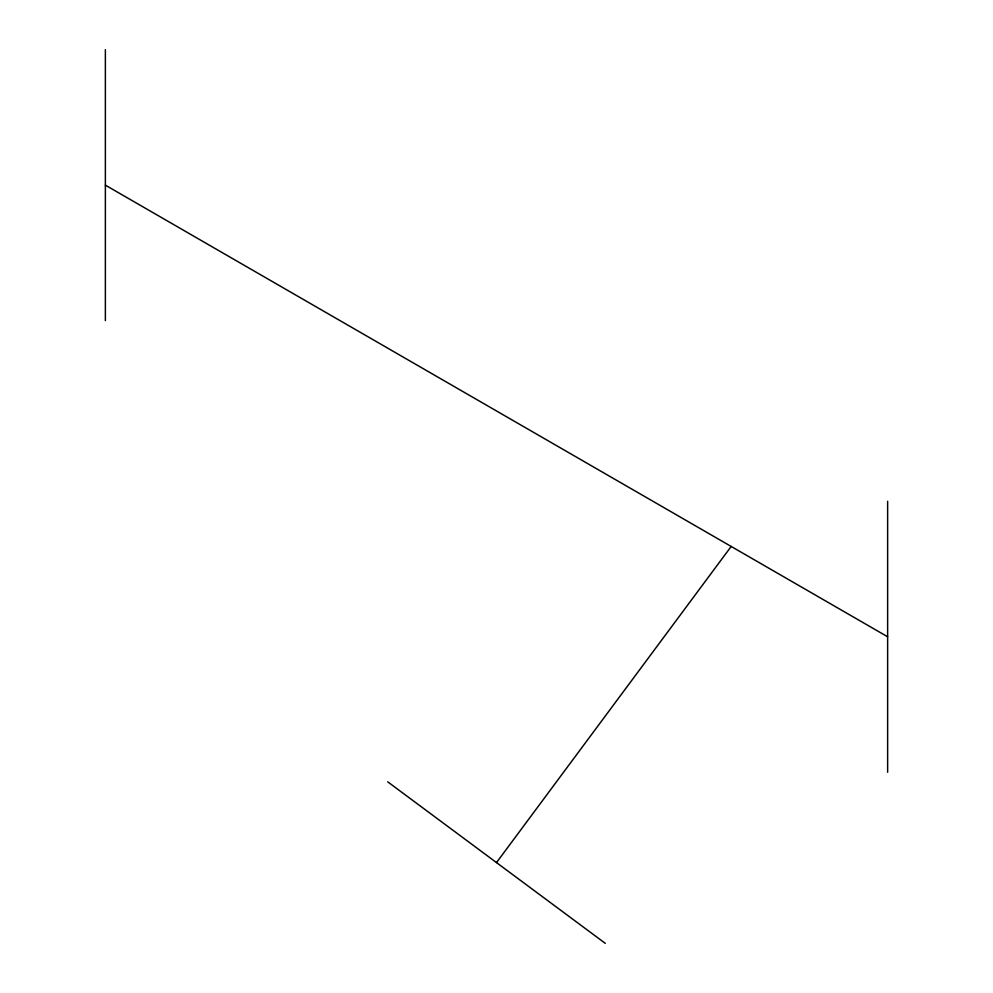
<?xml version="1.0" encoding="UTF-8"?>
<svg xmlns="http://www.w3.org/2000/svg" width="993" height="993" viewBox="0 0 993 993"><rect width="100%" height="100%" fill="white"/><g stroke="black" fill="none" stroke-linecap="round" stroke-linejoin="round"><path stroke-width="1.49" d="M496.5 862.594L731.183 546.448M105.37 185.145L887.63 636.774M387.704 781.826L605.296 943.35M887.63 501.279L887.63 772.269M105.37 49.65L105.37 320.627"/></g></svg>
